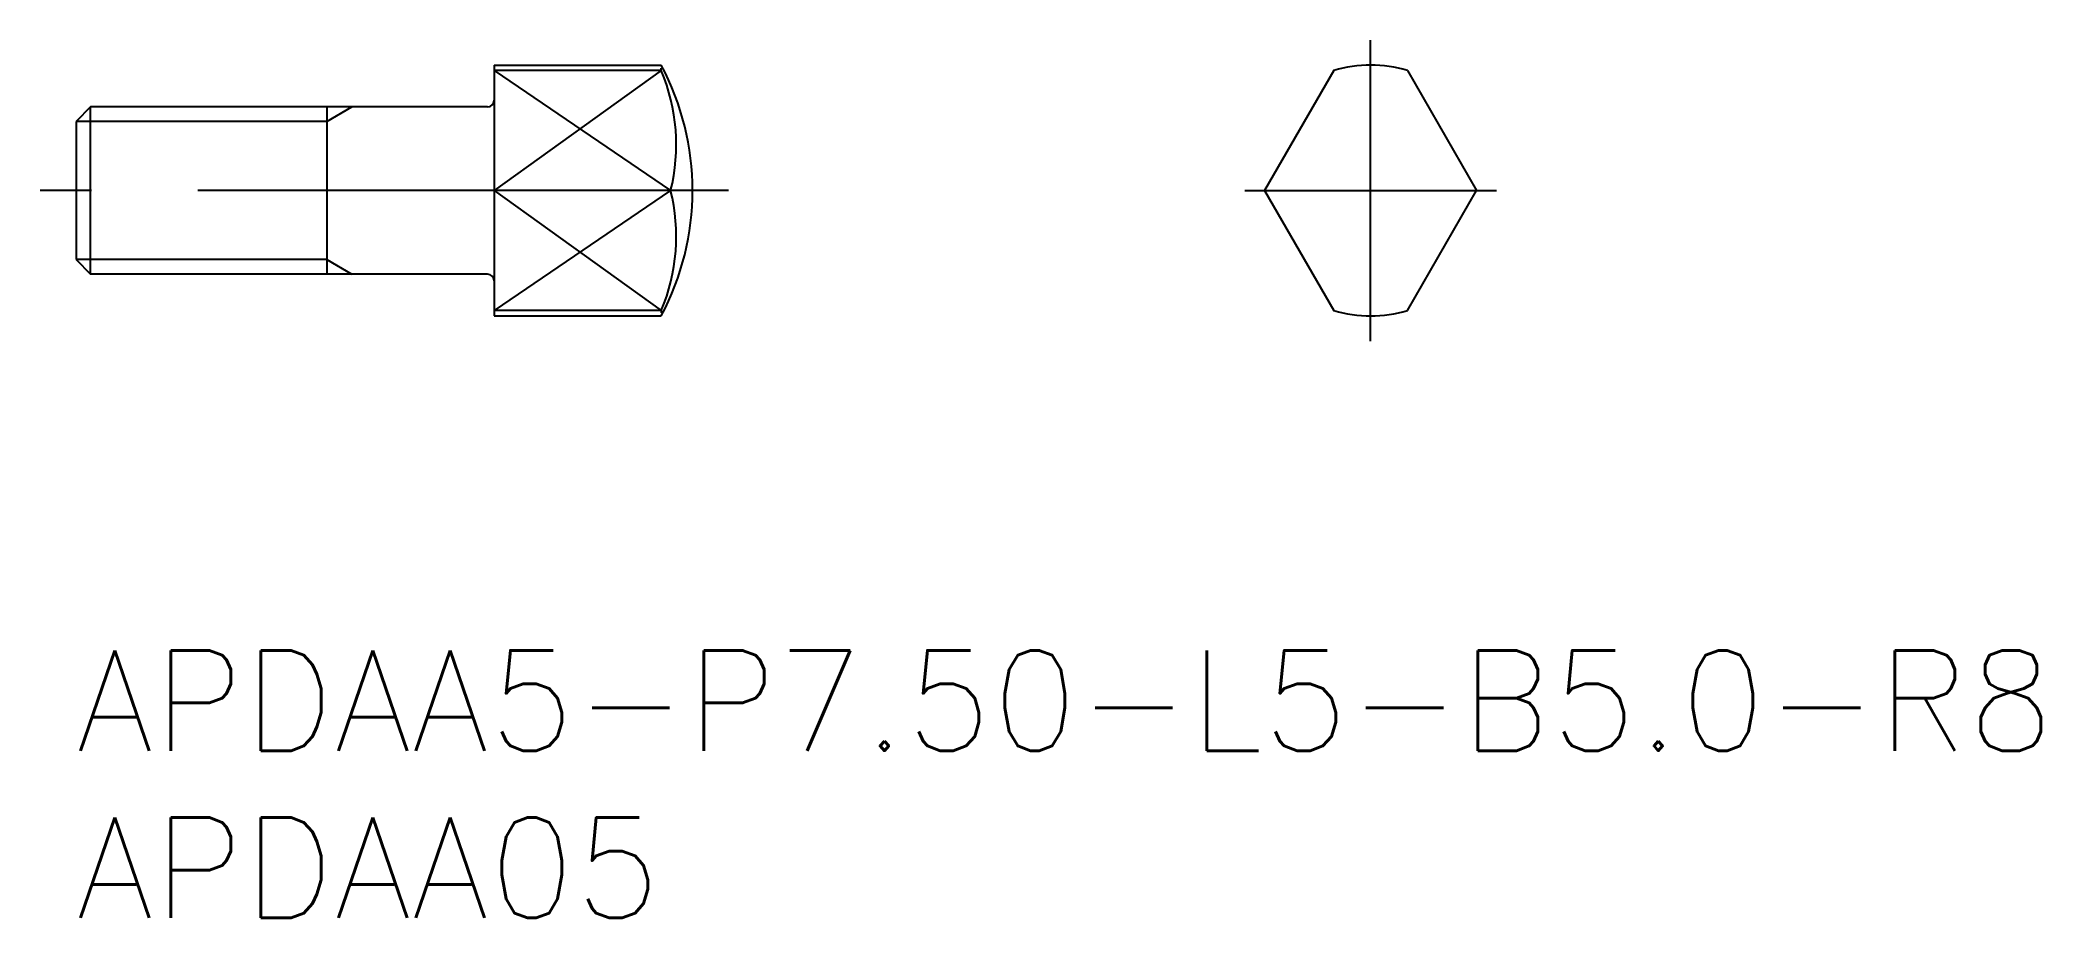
# Model space of a CAD drawing. Extents: x -1.1 to 58.8, y -8 to 18.2.
import ezdxf

# ---------------------------------------------------------------- set-up
doc = ezdxf.new("R2010")
doc.units = 0
doc.header["$LTSCALE"] = 0.5
doc.linetypes.add('CENTER', pattern=[50.8, 31.75, -6.35, 6.35, -6.35])
for name, color, linetype in [('MSM_CENTER', 1, 'CENTER'), ('MSM_CONTINUOUS', 7, 'CONTINUOUS'), ('MSM_NARROW', 5, 'CONTINUOUS'), ('MSM_PART_NUMBER', 7, 'CONTINUOUS')]:
    doc.layers.add(name, color=color, linetype=linetype)
doc.styles.get("Standard").update_dxf_attribs({"font": 'txt.shx', "height": 1.5, "bigfont": 'bigfont.shx'})

# ---------------------------------------------------------------- blocks, each defined once
blk = doc.blocks.new('*U13')
at = {"layer": 'MSM_PART_NUMBER'}
blk.add_text('APDAA5-P7.50-L5-B5.0-R8', height=3, dxfattribs=at).set_placement((0, -3))
blk = doc.blocks.new('*U14')
at = {"layer": 'MSM_PART_NUMBER'}
blk.add_text('APDAA05', height=3, dxfattribs=at).set_placement((0, -8))

msp = doc.modelspace()

# ---------------------------------------------------------------- linework, layer by layer
at = {"layer": 'MSM_CENTER'}
for p, q in [((38.712, 9.25), (38.712, 18.25)), ((19.512, 13.75), (-1.078, 13.75)), ((34.947, 13.75), (42.477, 13.75))]:
    msp.add_line(p, q, dxfattribs=at)
at = {"layer": 'MSM_CONTINUOUS'}
for p, q in [((12.5, 17.5), (12.5, 10)), ((12.5, 17.5), (17.5, 17.5)), ((17.501, 17.335), (12.5, 17.335)), ((37.612, 17.335), (35.542, 13.75)), ((39.812, 17.335), (41.882, 13.75)), ((0.433, 16.25), (0, 15.817)), ((12.3, 16.25), (0.433, 16.25)), ((0.433, 11.25), (0.433, 16.25)), ((7.5, 16.25), (7.5, 11.25)), ((0, 15.817), (0, 11.683)), ((17.779, 13.75), (12.5, 13.75)), ((35.542, 13.75), (37.612, 10.165)), ((39.812, 10.165), (41.882, 13.75)), ((0, 11.683), (0.433, 11.25)), ((12.3, 11.25), (0.433, 11.25)), ((17.501, 10.165), (12.5, 10.165)), ((12.5, 10), (17.5, 10))]:
    msp.add_line(p, q, dxfattribs=at)
for centre, radius, start, end in [((10.433, 13.75), 8, 332.04681, 27.95319), ((38.712, 13.75), 3.75, 72.94238, 107.05762), ((12.263, 15.125), 5.685, 346.00476, 22.88157), ((12.3, 16.45), 0.2, 270, 0), ((12.263, 12.375), 5.685, 337.11843, 13.99524), ((12.3, 11.05), 0.2, 0, 90), ((38.712, 13.75), 3.75, 252.94238, 287.05762)]:
    msp.add_arc(centre, radius, start, end, dxfattribs=at)
at = {"layer": 'MSM_NARROW'}
for p, q in [((17.501, 17.335), (17.501, 17.409)), ((17.501, 17.335), (12.5, 13.75)), ((12.5, 17.335), (17.779, 13.75)), ((7.5, 15.817), (8.25, 16.25)), ((7.5, 15.817), (0, 15.817)), ((17.779, 13.75), (12.5, 10.165)), ((12.5, 13.75), (17.501, 10.165)), ((7.5, 11.683), (0, 11.683)), ((7.5, 11.683), (8.25, 11.25)), ((17.501, 10.165), (17.501, 10.091))]:
    msp.add_line(p, q, dxfattribs=at)

# ---------------------------------------------------------------- block references
at = {"layer": 'MSM_CONTINUOUS'}
for name in ['*U13', '*U14']:
    msp.add_blockref(name, (0, 0), dxfattribs=at)

doc.saveas('drawing.dxf')
